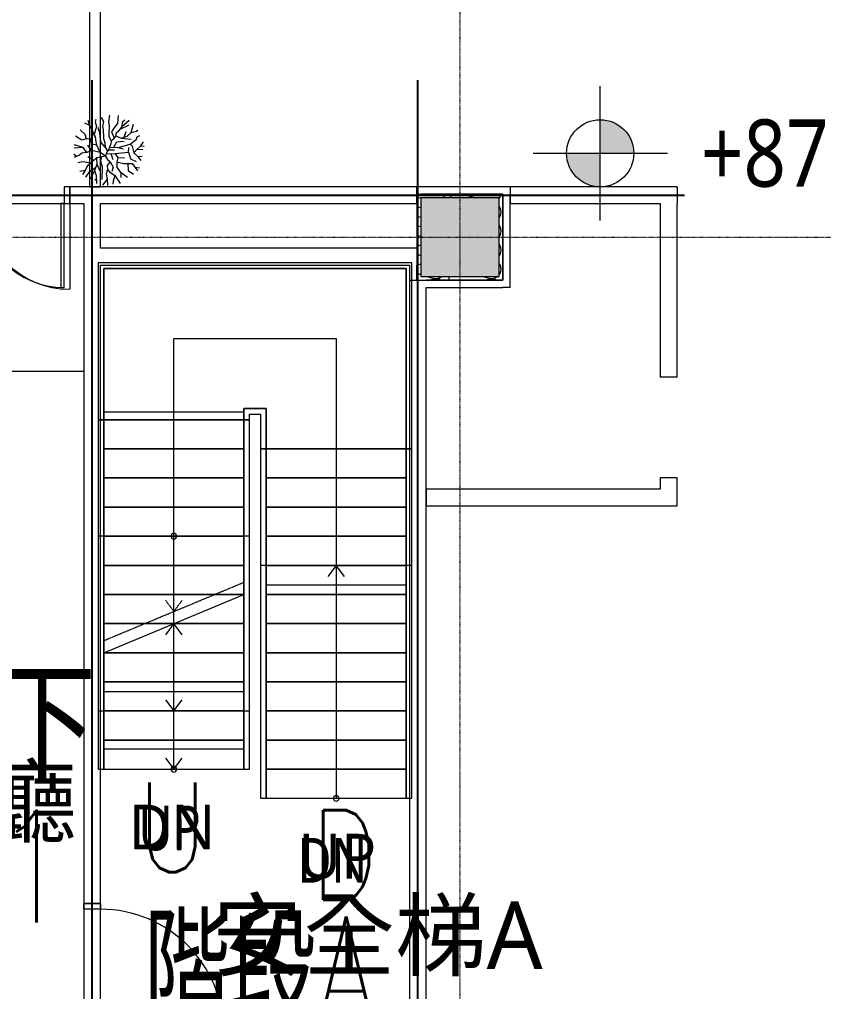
# Model space of a CAD drawing. Extents: x -32000 to 290600, y -29000 to 131250.
# Drawn here: x 248665 to 255849, y 68265 to 76943 of the extents above; entities that cross this region are included whole.
import ezdxf
from ezdxf.enums import TextEntityAlignment as Align

# ---------------------------------------------------------------- set-up
doc = ezdxf.new("R2010")
doc.units = 0
doc.header["$LTSCALE"] = 10
for name, pattern in [('H12PL2$0$JJP_三點線', [0.9, 0.3, -0.15, 0, -0.15, 0, -0.15, 0, -0.15]), ('H12PL2$0$JJP_虛線(退縮線、投影線、地下室範圍、非屬本工程、圖面分區)', [0.45, 0.3, -0.15]), ('H12PL2$0$虛線', [0.846667, 0.423333, -0.423333]), ('XFM7P20ICA$0$CENTERK3', [2.749, 2.5, -0.083, 0.083, -0.083]), ('XFM7P20ICA$0$H12PL2$0$JJP_三點線', [0.9, 0.3, -0.15, 0, -0.15, 0, -0.15, 0, -0.15]), ('XFM7P20ICA$0$H12PL2$0$JJP_虛線(退縮線、投影線、地下室範圍、非屬本工程、圖面分區)', [0.45, 0.3, -0.15])]:
    doc.linetypes.add(name, pattern=pattern)
for name, color, linetype in [('H12PL2$0$A-STRS', 252, 'Continuous'), ('H12PL2$0$A-TEXT', 252, 'Continuous'), ('H12PL2$0$A-WALL-IN', 252, 'Continuous'), ('H12PL2$0$A-ZONE', 252, 'Continuous'), ('H12PL2$0$Door', 252, 'Continuous'), ('H12PL2$0$S-COL', 252, 'Continuous'), ('H12PL2$0$S-GRID', 252, 'Continuous'), ('XFM7P20ICA$0$H12PL2$0$A-LAW-建築面積計算', 252, 'Continuous'), ('XFM7P20ICA$0$H12PL2$0$A-OBJE-2D', 252, 'Continuous'), ('XFM7P20ICA$0$H12PL2$0$A-STRS', 252, 'Continuous'), ('XFM7P20ICA$0$H12PL2$0$A-WALL-IN', 252, 'Continuous'), ('XFM7P20ICA$0$H12PL2$0$Door', 252, 'Continuous'), ('XFM7P20ICA$0$H12PL2$0$Hattch', 252, 'Continuous'), ('XFM7P20ICA$0$H12PL2$0$S-COL', 252, 'Continuous'), ('XFM7P20ICA$0$H12PL2$0$S-GRID', 252, 'Continuous'), ('XFM7P20ICA$0$H12PL2$0$S-SLAB-SHOW', 252, 'Continuous'), ('XFM7P20ICA$0$K-SIN', 252, 'XFM7P20ICA$0$CENTERK3'), ('XFM7P20ICA$0$TEXT2', 252, 'Continuous')]:
    doc.layers.add(name, color=color, linetype=linetype)
doc.styles.add('H12PL2$0$Standard', font='', dxfattribs={"width": 0.8})
doc.styles.add('XFM7P20ICA$0$H12PL2$0$Standard', font='isocp.shx', dxfattribs={"bigfont": 'chineset.shx'})
doc.styles.add('XFM7P20ICA$0$TEXT', font='romans.shx', dxfattribs={"width": 0.85, "bigfont": 'BIGFONT.shx'})
doc.styles.get('H12PL2$0$Standard').set_extended_font_data('Microsoft JhengHei')

# ---------------------------------------------------------------- blocks, each defined once
blk = doc.blocks.new('H12PL2')
at = {"layer": 'H12PL2$0$A-STRS', "linetype": 'H12PL2$0$JJP_虛線(退縮線、投影線、地下室範圍、非屬本工程、圖面分區)', "lineweight": 0}
for p, q in [((252170, 74770), (249370, 74770)), ((249370, 74770), (249370, 73370)), ((252170, 73110), (252170, 74770)), ((249420, 73370), (249420, 74720)), ((249420, 74720), (252120, 74720)), ((252120, 74720), (249420, 74720)), ((249420, 74720), (249420, 73370)), ((252120, 74720), (252120, 73110)), ((252120, 73110), (252120, 74720)), ((250045, 73370), (250045, 74095)), ((250045, 74095), (251495, 74095)), ((251495, 74095), (251495, 73110)), ((250670, 73437.66), (249420, 73437.66)), ((250670, 73437.66), (249420, 73437.66)), ((250870, 73470), (250670, 73470)), ((250670, 73470), (250670, 73370)), ((250670, 73370), (250670, 73470)), ((250670, 73470), (250870, 73470)), ((250720, 73370), (250720, 73420)), ((250720, 73420), (250820, 73420)), ((250820, 73420), (250820, 73110)), ((250870, 73110), (250870, 73470)), ((250870, 73470), (250870, 73110)), ((249420, 73370), (249370, 73370)), ((249370, 73370), (249370, 71377.51)), ((249370, 73370), (249420, 73370)), ((249420, 71398.31), (249420, 73370)), ((249420, 73370), (250670, 73370)), ((249420, 73370), (250670, 73370)), ((249420, 73370), (250670, 73370)), ((250670, 73370), (249420, 73370)), ((249420, 73370), (249420, 73110)), ((249420, 73370), (250670, 73370)), ((250045, 71658.31), (250045, 73370)), ((250720, 73370), (250670, 73370)), ((250670, 73370), (250670, 71918.31)), ((250670, 73370), (250720, 73370)), ((250670, 73110), (250670, 73370)), ((250720, 71939.11), (250720, 73370)), ((249420, 73110), (250670, 73110)), ((250670, 73110), (249420, 73110)), ((249420, 73110), (249420, 72850)), ((249420, 73110), (250670, 73110)), ((250670, 72850), (250670, 73110)), ((250820, 73110), (250870, 73110)), ((250820, 73110), (250820, 69990)), ((250870, 73110), (250820, 73110)), ((250870, 69990), (250870, 73110)), ((252120, 73110), (250870, 73110)), ((252120, 73110), (250870, 73110)), ((252120, 73110), (250870, 73110)), ((250870, 73110), (252120, 73110)), ((252120, 73110), (250870, 73110)), ((250870, 73110), (250870, 72850)), ((252120, 73110), (250870, 73110)), ((251495, 73110), (251495, 70250)), ((252120, 73110), (252170, 73110)), ((252120, 73110), (252120, 69990)), ((252170, 73110), (252120, 73110)), ((252120, 72850), (252120, 73110)), ((252170, 69990), (252170, 73110)), ((249420, 72850), (250670, 72850)), ((250670, 72850), (249420, 72850)), ((249420, 72850), (249420, 72590)), ((249420, 72850), (250670, 72850)), ((250670, 72590), (250670, 72850)), ((252120, 72850), (250870, 72850)), ((250870, 72850), (252120, 72850)), ((252120, 72850), (250870, 72850)), ((250870, 72850), (250870, 72590)), ((252120, 72590), (252120, 72850)), ((249420, 72590), (250670, 72590)), ((250670, 72590), (249420, 72590)), ((249420, 72590), (249420, 72330)), ((249420, 72590), (250670, 72590)), ((250670, 72330), (250670, 72590)), ((252120, 72590), (250870, 72590)), ((250870, 72590), (252120, 72590)), ((252120, 72590), (250870, 72590)), ((250870, 72590), (250870, 72330)), ((252120, 72330), (252120, 72590)), ((249420, 72330), (250670, 72330)), ((250670, 72330), (249420, 72330)), ((249420, 72330), (249420, 72070)), ((249420, 72330), (250670, 72330)), ((250670, 72070), (250670, 72330)), ((252120, 72330), (250870, 72330)), ((250870, 72330), (252120, 72330)), ((252120, 72330), (250870, 72330)), ((250870, 72330), (250870, 72070)), ((252120, 72070), (252120, 72330)), ((249420, 72070), (250670, 72070)), ((250670, 72070), (249420, 72070)), ((249420, 72070), (249420, 71810)), ((249420, 72070), (250670, 72070)), ((250670, 71918.31), (250670, 72070)), ((252120, 72070), (250870, 72070)), ((250870, 72070), (252120, 72070)), ((252120, 72070), (250870, 72070)), ((250870, 72070), (250870, 71810)), ((252120, 71810), (252120, 72070)), ((249420, 71398.31), (250670, 71918.31)), ((250870, 71896.47), (252120, 71896.47)), ((249420, 71810), (250409.64, 71810)), ((250409.64, 71810), (249420, 71810)), ((249420, 71810), (249420, 71550)), ((249420, 71810), (250409.64, 71810)), ((252120, 71810), (250870, 71810)), ((250870, 71810), (252120, 71810)), ((252120, 71810), (250870, 71810)), ((250870, 71810), (250870, 71550)), ((252120, 71550), (252120, 71810)), ((249970, 71758.31), (250045, 71658.31)), ((250045, 71658.31), (250120, 71758.31)), ((249420, 71550), (249784.64, 71550)), ((249784.64, 71550), (249420, 71550)), ((249420, 71550), (249420, 71398.31)), ((249420, 71550), (249784.64, 71550)), ((252120, 71550), (250870, 71550)), ((250870, 71550), (252120, 71550)), ((252120, 71550), (250870, 71550)), ((250870, 71550), (250870, 71290)), ((252120, 71290), (252120, 71550)), ((252120, 71290), (250870, 71290)), ((250870, 71290), (252120, 71290)), ((252120, 71290), (250870, 71290)), ((250870, 71290), (250870, 71030)), ((252120, 71030), (252120, 71290)), ((252120, 71030), (250870, 71030)), ((250870, 71030), (252120, 71030)), ((252120, 71030), (250870, 71030)), ((250870, 71030), (250870, 70770)), ((252120, 70770), (252120, 71030)), ((252120, 70770), (250870, 70770)), ((250870, 70770), (252120, 70770)), ((252120, 70770), (250870, 70770)), ((250870, 70770), (250870, 70510)), ((252120, 70510), (252120, 70770)), ((252120, 70510), (250870, 70510)), ((250870, 70510), (252120, 70510)), ((252120, 70510), (250870, 70510)), ((250870, 70510), (250870, 70250)), ((252120, 70250), (252120, 70510)), ((250670, 70429.09), (249420, 70429.09)), ((250670, 70429.09), (249420, 70429.09)), ((252120, 70250), (250870, 70250)), ((250870, 70250), (252120, 70250)), ((252120, 70250), (250870, 70250)), ((250870, 70250), (250870, 69990)), ((251495, 70250), (251495, 69990)), ((252120, 69990), (252120, 70250)), ((250820, 69990), (250870, 69990)), ((250870, 69990), (252120, 69990)), ((252120, 69990), (252170, 69990))]:
    blk.add_line(p, q, dxfattribs=at)
at = {"layer": 'H12PL2$0$A-STRS', "lineweight": 0}
for p, q in [((252170, 74770), (249370, 74770)), ((249370, 74770), (249370, 73370)), ((252170, 73110), (252170, 74770)), ((249420, 73370), (249420, 74720)), ((249420, 74720), (252120, 74720)), ((252120, 74720), (249420, 74720)), ((249420, 74720), (249420, 73437.66)), ((252120, 74720), (249420, 74720)), ((249420, 74720), (249420, 73370)), ((252120, 74720), (252120, 73110)), ((252120, 73110), (252120, 74720)), ((252120, 73110), (252120, 74720)), ((250045, 73370), (250045, 74095)), ((250045, 74095), (251495, 74095)), ((251495, 74095), (251495, 73110)), ((249420, 73437.66), (249420, 73370)), ((250870, 73470), (250670, 73470)), ((250670, 73470), (250670, 73370)), ((250670, 73437.66), (250670, 73470)), ((250670, 73470), (250870, 73470)), ((250670, 73370), (250670, 73470)), ((250670, 73470), (250870, 73470)), ((250670, 73370), (250670, 73437.66)), ((250720, 73370), (250720, 73420)), ((250720, 73420), (250820, 73420)), ((250820, 73420), (250820, 73110)), ((250870, 73110), (250870, 73470)), ((250870, 73470), (250870, 73110)), ((250870, 73470), (250870, 73110)), ((249420, 73370), (249370, 73370)), ((249370, 73370), (249370, 70250)), ((249370, 73370), (249420, 73370)), ((249420, 70250), (249420, 73370)), ((249420, 73370), (249420, 70250)), ((249420, 73370), (250670, 73370)), ((249420, 73370), (250670, 73370)), ((249420, 73370), (250670, 73370)), ((250670, 73370), (249420, 73370)), ((249420, 73370), (249420, 73110)), ((249420, 73370), (250670, 73370)), ((250045, 70510), (250045, 73370)), ((250720, 73370), (250670, 73370)), ((250670, 73370), (250670, 70250)), ((250670, 73370), (250720, 73370)), ((250670, 70250), (250670, 73370)), ((250670, 73110), (250670, 73370)), ((250720, 70250), (250720, 73370)), ((249420, 73110), (250670, 73110)), ((250670, 73110), (249420, 73110)), ((249420, 73110), (249420, 72850)), ((249420, 73110), (250670, 73110)), ((250670, 72850), (250670, 73110)), ((250820, 73110), (250870, 73110)), ((250820, 73110), (250820, 69990)), ((250870, 73110), (250820, 73110)), ((250870, 69990), (250870, 73110)), ((250870, 73110), (250870, 69990)), ((252120, 73110), (250870, 73110)), ((252120, 73110), (250870, 73110)), ((250870, 73110), (252120, 73110)), ((252120, 73110), (250870, 73110)), ((250870, 73110), (250870, 72850)), ((251495, 73110), (251495, 70250)), ((252120, 73110), (252170, 73110)), ((252120, 73110), (252120, 69990)), ((252170, 73110), (252120, 73110)), ((252120, 69990), (252120, 73110)), ((252120, 72850), (252120, 73110)), ((252170, 69990), (252170, 73110)), ((249420, 72850), (250670, 72850)), ((250670, 72850), (249420, 72850)), ((249420, 72850), (249420, 72590)), ((249420, 72850), (250670, 72850)), ((250670, 72590), (250670, 72850)), ((252120, 72850), (250870, 72850)), ((250870, 72850), (252120, 72850)), ((252120, 72850), (250870, 72850)), ((250870, 72850), (250870, 72590)), ((252120, 72590), (252120, 72850)), ((249420, 72590), (250670, 72590)), ((250670, 72590), (249420, 72590)), ((249420, 72590), (249420, 72330)), ((249420, 72590), (250670, 72590)), ((250670, 72330), (250670, 72590)), ((252120, 72590), (250870, 72590)), ((250870, 72590), (252120, 72590)), ((252120, 72590), (250870, 72590)), ((250870, 72590), (250870, 72330)), ((252120, 72330), (252120, 72590)), ((249420, 72330), (250670, 72330)), ((250670, 72330), (249420, 72330)), ((249420, 72330), (249420, 72070)), ((249420, 72330), (250670, 72330)), ((250670, 72070), (250670, 72330)), ((252120, 72330), (250870, 72330)), ((250870, 72330), (252120, 72330)), ((252120, 72330), (250870, 72330)), ((250870, 72330), (250870, 72070)), ((252120, 72070), (252120, 72330)), ((249420, 72070), (250670, 72070)), ((250670, 72070), (249420, 72070)), ((249420, 72070), (249420, 71810)), ((249420, 72070), (250670, 72070)), ((250670, 71810), (250670, 72070)), ((250820, 72070), (250820, 69990)), ((250870, 72070), (250820, 72070)), ((252120, 72070), (250870, 72070)), ((250870, 72070), (252120, 72070)), ((252120, 72070), (250870, 72070)), ((250870, 72070), (250870, 71810)), ((250870, 69990), (250870, 72070)), ((250870, 72070), (250870, 69990)), ((252120, 72070), (250870, 72070)), ((252120, 72070), (250870, 72070)), ((250870, 72070), (250870, 71810)), ((251495, 72070), (251420, 71970)), ((251495, 72070), (251495, 71810)), ((251570, 71970), (251495, 72070)), ((252120, 71810), (252120, 72070)), ((252120, 72070), (252120, 69990)), ((252170, 72070), (252120, 72070)), ((252120, 69990), (252120, 72070)), ((252120, 71810), (252120, 72070)), ((252170, 69990), (252170, 72070)), ((249420, 71290), (250670, 71810)), ((249420, 71810), (250670, 71810)), ((250670, 71810), (249420, 71810)), ((249420, 71810), (249420, 71550)), ((249420, 71810), (250670, 71810)), ((250670, 71810), (250670, 70250)), ((250670, 70250), (250670, 71810)), ((250670, 71550), (250670, 71810)), ((250670, 71550), (250670, 71810)), ((250720, 70250), (250720, 71830.8)), ((252120, 71810), (250870, 71810)), ((250870, 71810), (252120, 71810)), ((252120, 71810), (250870, 71810)), ((250870, 71810), (250870, 71550)), ((252120, 71810), (250870, 71810)), ((250870, 71810), (252120, 71810)), ((252120, 71810), (250870, 71810)), ((250870, 71810), (250870, 71550)), ((251495, 71810), (251495, 70250)), ((252120, 71550), (252120, 71810)), ((252120, 71550), (252120, 71810)), ((249420, 71550), (250670, 71550)), ((250670, 71550), (249420, 71550)), ((249420, 71550), (249420, 71290)), ((249420, 71550), (250670, 71550)), ((250045, 71550), (249970, 71450)), ((250045, 71550), (250670, 71550)), ((250670, 71550), (250045, 71550)), ((250045, 71550), (250670, 71550)), ((250045, 70510), (250045, 71550)), ((250120, 71450), (250045, 71550)), ((250670, 71290), (250670, 71550)), ((250670, 71290), (250670, 71550)), ((252120, 71550), (250870, 71550)), ((250870, 71550), (252120, 71550)), ((252120, 71550), (250870, 71550)), ((250870, 71550), (250870, 71290)), ((252120, 71550), (250870, 71550)), ((250870, 71550), (252120, 71550)), ((252120, 71550), (250870, 71550)), ((250870, 71550), (250870, 71290)), ((252120, 71290), (252120, 71550)), ((252120, 71290), (252120, 71550)), ((249370, 71269.2), (249370, 70250)), ((249420, 70250), (249420, 71290)), ((249420, 71290), (249420, 70250)), ((249420, 71290), (250670, 71290)), ((250670, 71290), (249420, 71290)), ((249420, 71290), (249420, 71030)), ((249420, 71290), (250670, 71290)), ((249420, 71290), (250670, 71290)), ((250670, 71290), (249420, 71290)), ((249420, 71290), (249420, 71030)), ((249420, 71290), (250670, 71290)), ((250670, 71030), (250670, 71290)), ((250670, 71030), (250670, 71290)), ((252120, 71290), (250870, 71290)), ((250870, 71290), (252120, 71290)), ((252120, 71290), (250870, 71290)), ((250870, 71290), (250870, 71030)), ((252120, 71290), (250870, 71290)), ((250870, 71290), (252120, 71290)), ((252120, 71290), (250870, 71290)), ((250870, 71290), (250870, 71030)), ((252120, 71030), (252120, 71290)), ((252120, 71030), (252120, 71290)), ((249420, 71030), (250670, 71030)), ((250670, 71030), (249420, 71030)), ((249420, 71030), (249420, 70770)), ((249420, 71030), (250670, 71030)), ((249420, 71030), (250670, 71030)), ((250670, 71030), (249420, 71030)), ((249420, 71030), (249420, 70770)), ((249420, 71030), (250670, 71030)), ((250670, 70770), (250670, 71030)), ((250670, 70770), (250670, 71030)), ((252120, 71030), (250870, 71030)), ((250870, 71030), (252120, 71030)), ((252120, 71030), (250870, 71030)), ((250870, 71030), (250870, 70770)), ((252120, 71030), (250870, 71030)), ((250870, 71030), (252120, 71030)), ((252120, 71030), (250870, 71030)), ((250870, 71030), (250870, 70770)), ((252120, 70770), (252120, 71030)), ((252120, 70770), (252120, 71030)), ((249420, 70770), (250670, 70770)), ((250670, 70770), (249420, 70770)), ((249420, 70770), (249420, 70510)), ((249420, 70770), (250670, 70770)), ((249420, 70770), (250670, 70770)), ((250670, 70770), (249420, 70770)), ((249420, 70770), (249420, 70510)), ((249420, 70770), (250670, 70770)), ((250670, 70510), (250670, 70770)), ((250670, 70510), (250670, 70770)), ((252120, 70770), (250870, 70770)), ((250870, 70770), (252120, 70770)), ((252120, 70770), (250870, 70770)), ((250870, 70770), (250870, 70510)), ((252120, 70770), (250870, 70770)), ((250870, 70770), (252120, 70770)), ((252120, 70770), (250870, 70770)), ((250870, 70770), (250870, 70510)), ((252120, 70510), (252120, 70770)), ((252120, 70510), (252120, 70770)), ((249420, 70510), (250670, 70510)), ((250670, 70510), (249420, 70510)), ((249420, 70510), (249420, 70250)), ((249420, 70510), (250670, 70510)), ((249420, 70510), (250670, 70510)), ((250670, 70510), (249420, 70510)), ((249420, 70510), (249420, 70250)), ((249420, 70510), (250670, 70510)), ((250045, 70250), (250045, 70510)), ((250045, 70250), (250045, 70510)), ((250670, 70250), (250670, 70510)), ((250670, 70250), (250670, 70510)), ((252120, 70510), (250870, 70510)), ((250870, 70510), (252120, 70510)), ((252120, 70510), (250870, 70510)), ((250870, 70510), (250870, 70250)), ((252120, 70510), (250870, 70510)), ((250870, 70510), (252120, 70510)), ((252120, 70510), (250870, 70510)), ((250870, 70510), (250870, 70250)), ((252120, 70250), (252120, 70510)), ((252120, 70250), (252120, 70510)), ((249970, 70350), (250045, 70250)), ((250045, 70250), (250120, 70350)), ((249370, 70250), (249420, 70250)), ((249370, 70250), (249420, 70250)), ((249420, 70250), (250670, 70250)), ((249420, 70250), (250670, 70250)), ((249420, 70250), (250670, 70250)), ((249420, 70250), (250670, 70250)), ((250670, 70250), (250720, 70250)), ((250670, 70250), (250720, 70250)), ((252120, 70250), (250870, 70250)), ((250870, 70250), (252120, 70250)), ((252120, 70250), (250870, 70250)), ((250870, 70250), (250870, 69990)), ((252120, 70250), (250870, 70250)), ((250870, 70250), (252120, 70250)), ((252120, 70250), (250870, 70250)), ((250870, 70250), (250870, 69990)), ((251495, 70250), (251495, 69990)), ((251495, 70250), (251495, 69990)), ((252120, 69990), (252120, 70250)), ((252120, 69990), (252120, 70250)), ((250820, 69990), (250870, 69990)), ((250820, 69990), (250870, 69990)), ((250870, 69990), (252120, 69990)), ((250870, 69990), (252120, 69990)), ((250870, 69990), (252120, 69990)), ((250870, 69990), (252120, 69990)), ((252120, 69990), (252170, 69990)), ((252120, 69990), (252170, 69990))]:
    blk.add_line(p, q, dxfattribs=at)
at = {"layer": 'H12PL2$0$A-STRS', "linetype": 'H12PL2$0$虛線', "lineweight": 0}
for p, q in [((252120, 74720), (249420, 74720)), ((249420, 74720), (249420, 73437.66)), ((252120, 73110), (252120, 74720)), ((249420, 73437.66), (249420, 73370)), ((250670, 73437.66), (250670, 73470)), ((250670, 73470), (250870, 73470)), ((250670, 73370), (250670, 73437.66)), ((250870, 73470), (250870, 73110)), ((249420, 73370), (249420, 71398.31)), ((250670, 71918.31), (250670, 73370)), ((250870, 73110), (250870, 69990)), ((252120, 69990), (252120, 73110)), ((250870, 69990), (252120, 69990))]:
    blk.add_line(p, q, dxfattribs=at)
at = {"layer": 'H12PL2$0$A-STRS', "lineweight": 0, "flags": 128}
for points in [[(250070, 70250, 1), (250020, 70250, 1)], [(251520, 69990, 1), (251470, 69990, 1)], [(251520, 69990, 1), (251470, 69990, 1)]]:
    blk.add_lwpolyline(points, format="xyb", close=True, dxfattribs=at)
at = {"layer": 'H12PL2$0$A-WALL-IN', "lineweight": 0}
for p, q in [((249115, 75300), (249115, 75450)), ((254540, 73750), (254390, 73750)), ((254540, 72850), (254390, 72850)), ((249390, 69050), (249240, 69050))]:
    blk.add_line(p, q, dxfattribs=at)
at = {"layer": 'H12PL2$0$A-WALL-IN', "lineweight": 0, "flags": 128}
for points in [[(249290, 89550), (249290, 75450)], [(249390, 75450), (249390, 89550)], [(252215, 75450), (249115, 75450)], [(249290, 75450), (249390, 75450)], [(253050, 75450), (252215, 75450)], [(252215, 75450), (252215, 75385)], [(252215, 75300), (252215, 75450)], [(254540, 75450), (253050, 75450)], [(253050, 75450), (253050, 75300)], [(253050, 75450), (253050, 75385)], [(254540, 75450), (254540, 75300)], [(252215, 75385), (252985, 75385)], [(252215, 75385), (252250, 75385)], [(252215, 75385), (252215, 74615)], [(252950, 75385), (252250, 75385)], [(252985, 75385), (252950, 75385)], [(252985, 75385), (252985, 74615)], [(252985, 74650), (252985, 75385)], [(253050, 74550), (253050, 75385)], [(249115, 75300), (249240, 75300)], [(249240, 75300), (249240, 69050)], [(249390, 74900), (249390, 75300)], [(249390, 75300), (252215, 75300)], [(253050, 75300), (254390, 75300)], [(254390, 75300), (254390, 73750)], [(254540, 73750), (254540, 75300)], [(252215, 74900), (249390, 74900)], [(252215, 74900), (252215, 74750)], [(249390, 74750), (252150, 74750)], [(249390, 69050), (249390, 74750)], [(252150, 74750), (252150, 74615)], [(252215, 74615), (252215, 74750)], [(252985, 74615), (252985, 74650)], [(252150, 74615), (252215, 74615)], [(252150, 74615), (252300, 74615)], [(252150, 74615), (252150, 67725)], [(252215, 74615), (252250, 74615)], [(252250, 74615), (252985, 74615)], [(252985, 74615), (252300, 74615)], [(252300, 74550), (252985, 74550)], [(252300, 66375), (252300, 74550)], [(253050, 74550), (252985, 74550)], [(254390, 72850), (254390, 72750)], [(254540, 72750), (254540, 72850)], [(254390, 72750), (252300, 72750)], [(252300, 72750), (252300, 72600)], [(254540, 72600), (254540, 72750)], [(252300, 72600), (254540, 72600)]]:
    blk.add_lwpolyline(points, dxfattribs=at)
at = {"layer": 'H12PL2$0$Door', "lineweight": 0}
for p, q in [((249115, 75450), (249065, 75450)), ((249065, 75450), (249065, 75300)), ((249115, 75300), (249115, 75450)), ((249035, 75300), (249035, 74550)), ((249065, 75300), (249035, 75300)), ((249065, 74550), (249065, 75300)), ((249065, 75300), (249115, 75300)), ((249035, 74550), (249065, 74550)), ((254540, 73750), (254390, 73750)), ((254540, 72850), (254390, 72850)), ((249240, 69000), (249240, 69050)), ((249240, 69050), (249390, 69050)), ((249390, 69000), (249240, 69000)), ((249390, 69050), (249390, 69000))]:
    blk.add_line(p, q, dxfattribs=at)
for centre, radius, start, end in [((249065, 75300), 750, 180, 270), ((249390, 67900), 1100, 0, 90)]:
    blk.add_arc(centre, radius, start, end, dxfattribs=at)
at = {"layer": 'H12PL2$0$S-COL', "lineweight": 0, "flags": 128}
blk.add_lwpolyline([(252250, 74650), (252950, 74650), (252950, 75350), (252250, 75350)], close=True, dxfattribs=at)
at = {"layer": 'H12PL2$0$S-GRID', "linetype": 'H12PL2$0$JJP_三點線', "lineweight": 0}
for p, q in [((252600, 128250), (252600, -28000)), ((-29000, 75000), (289600, 75000))]:
    blk.add_line(p, q, dxfattribs=at)
at = {"layer": 'H12PL2$0$A-TEXT', "linetype": 'Continuous', "lineweight": 0, "char_height": 400, "attachment_point": 4, "style": 'H12PL2$0$Standard'}
for s, insert in [('\\A1;UP', (249729.07, 69722.59)), ('\\A1;DN', (251149.68, 69436.95))]:
    blk.add_mtext(s, dxfattribs=dict(at, insert=insert))
at = {"layer": 'H12PL2$0$A-ZONE', "style": 'H12PL2$0$Standard'}
for s, p in [('梯廳', (248361.77, 70262.39)), ('安全梯A', (251861.84, 69067.78))]:
    blk.add_text(s, height=600, dxfattribs=at).set_placement(p, align=Align.TOP_CENTER)
blk = doc.blocks.new('XFM7P20ICA$0$H12PL2')
at = {"layer": 'XFM7P20ICA$0$H12PL2$0$Hattch', "linetype": 'Continuous', "lineweight": 0}
for points in [[(253853.51, 75748.53), (254153.51, 75748.53), (254130.68, 75863.33), (254065.64, 75960.66), (253968.32, 76025.69), (253853.51, 76048.53)], [(253853.51, 75748.53), (253553.51, 75748.53), (253576.35, 75633.72), (253641.38, 75536.4), (253738.71, 75471.36), (253853.51, 75448.53)], [(252250, 74650), (252950, 74650), (252950, 75350), (252250, 75350)]]:
    blk.add_hatch(color=256, dxfattribs=at).paths.add_polyline_path(points)
at = {"layer": 'XFM7P20ICA$0$H12PL2$0$A-LAW-建築面積計算', "lineweight": 0}
for p, q in [((249295.14, 75996.64), (249277.96, 76040.8)), ((249347.28, 76051.54), (249342.84, 76027.9)), ((249342.84, 76027.9), (249354.35, 75986.77)), ((249395.93, 76068.99), (249415.21, 76032.83)), ((249415.21, 76032.83), (249406.99, 75986.77)), ((249470.7, 76089.3), (249461.27, 76029.54)), ((249461.27, 76029.54), (249466.2, 75990.06)), ((249546.43, 76087.1), (249541.86, 76014.74)), ((249581.34, 75986.77), (249644.42, 76043.07)), ((249582.98, 76024.61), (249581.34, 75986.77)), ((249605.72, 76045.44), (249582.98, 76024.61)), ((249253.69, 75916.05), (249206.99, 75957.68)), ((249295.14, 75996.64), (249248.49, 76016.44)), ((249316.52, 75960.46), (249295.14, 75996.64)), ((249326.39, 75925.92), (249316.52, 75960.46)), ((249344.48, 75957.17), (249332.73, 75915.54)), ((249354.35, 75986.77), (249344.48, 75957.17)), ((249370.8, 75963.75), (249370.8, 75978.55)), ((249383.96, 75930.85), (249370.8, 75963.75)), ((249406.99, 75986.77), (249411.92, 75960.46)), ((249411.92, 75960.46), (249413.57, 75937.43)), ((249413.57, 75937.43), (249415.21, 75909.47)), ((249467.85, 75970.33), (249462.91, 75947.3)), ((249462.91, 75947.3), (249464.56, 75919.34)), ((249466.2, 75990.06), (249467.85, 75970.33)), ((249507.32, 75971.97), (249487.58, 75940.72)), ((249487.58, 75940.72), (249499.1, 75914.4)), ((249541.86, 76014.74), (249507.32, 75971.97)), ((249546.8, 75942.36), (249527.06, 75925.92)), ((249581.34, 75986.77), (249546.8, 75942.36)), ((249564.07, 75964.57), (249646.8, 76001.58)), ((249599.93, 75893.02), (249618.84, 75942.36)), ((249663.25, 75934.14), (249671.48, 75967.04)), ((249663.25, 75934.14), (249712.6, 75947.3)), ((249671.48, 75967.04), (249685.52, 76009.1)), ((249712.6, 75947.3), (249723.11, 75954.3)), ((249224.08, 75866.7), (249165.18, 75901.49)), ((249265.2, 75878.22), (249224.08, 75866.7)), ((249265.2, 75878.22), (249253.69, 75916.05)), ((249303.03, 75874.93), (249265.2, 75878.22)), ((249312.9, 75830.52), (249303.03, 75874.93)), ((249344.48, 75896.31), (249326.39, 75925.92)), ((249351.06, 75851.9), (249344.48, 75896.31)), ((249356, 75822.29), (249351.06, 75851.9)), ((249385.6, 75893.02), (249383.96, 75930.85)), ((249395.47, 75845.32), (249385.6, 75893.02)), ((249415.21, 75909.47), (249416.86, 75881.51)), ((249416.86, 75881.51), (249428.37, 75842.03)), ((249464.56, 75919.34), (249462.91, 75901.24)), ((249462.91, 75901.24), (249484.29, 75856.83)), ((249484.29, 75856.83), (249482.65, 75832.16)), ((249500.74, 75871.64), (249484.29, 75856.83)), ((249499.1, 75914.4), (249511.32, 75884.2)), ((249527.06, 75902.89), (249500.74, 75871.64)), ((249508.8, 75802.55), (249534.95, 75850.25)), ((249527.06, 75925.92), (249527.06, 75902.89)), ((249527.06, 75902.89), (249572.79, 75884.79)), ((249534.95, 75850.25), (249600.75, 75856.83)), ((249572.79, 75884.79), (249627.07, 75901.24)), ((249572.79, 75884.79), (249664.9, 75873.28)), ((249627.07, 75901.24), (249663.25, 75934.14)), ((249655.85, 75830.52), (249712.6, 75873.28)), ((249712.6, 75873.28), (249715.89, 75896.31)), ((249715.89, 75896.31), (249740.6, 75907.61)), ((249748.78, 75815.71), (249773.77, 75851.97)), ((249233.95, 75799.26), (249152.94, 75793.57)), ((249233.95, 75799.26), (249153, 75825.15)), ((249266.85, 75756.5), (249233.95, 75799.26)), ((249309.61, 75774.59), (249266.85, 75756.5)), ((249309.61, 75774.59), (249276.72, 75822.29)), ((249387.25, 75756.5), (249309.61, 75774.59)), ((249356, 75822.29), (249312.9, 75830.52)), ((249370.8, 75789.39), (249356, 75822.29)), ((249387.25, 75756.5), (249370.8, 75789.39)), ((249431.66, 75804.2), (249395.47, 75845.32)), ((249428.37, 75842.03), (249431.66, 75804.2)), ((249431.66, 75804.2), (249451.4, 75766.37)), ((249434.95, 75723.6), (249451.4, 75766.37)), ((249461.6, 75780.01), (249451.4, 75766.37)), ((249469.49, 75804.2), (249461.6, 75780.01)), ((249461.6, 75780.01), (249513.57, 75777.88)), ((249482.65, 75832.16), (249469.49, 75804.2)), ((249469.49, 75804.2), (249548.11, 75800.91)), ((249548.11, 75800.91), (249655.85, 75830.52)), ((249548.11, 75800.91), (249595.81, 75787.75)), ((249638.58, 75759.79), (249643.51, 75799.26)), ((249673.12, 75812.42), (249655.85, 75830.52)), ((249673.12, 75812.42), (249687.92, 75753.21)), ((249687.92, 75753.21), (249715.89, 75784.46)), ((249715.89, 75784.46), (249748.78, 75815.71)), ((249715.89, 75784.46), (249767.14, 75781)), ((249748.78, 75815.71), (249780.27, 75812.78)), ((249175.08, 75720.65), (249152.72, 75741.28)), ((249201.05, 75731.83), (249153, 75711.16)), ((249222.44, 75748.27), (249201.05, 75731.83)), ((249266.85, 75756.5), (249222.44, 75748.27)), ((249328.53, 75684.12), (249276.72, 75715.38)), ((249352.38, 75707.15), (249304.68, 75661.1)), ((249434.95, 75723.6), (249352.38, 75707.15)), ((249352.38, 75707.15), (249355.67, 75651.23)), ((249434.95, 75723.6), (249387.25, 75756.5)), ((249399.52, 75716.54), (249388.56, 75680.84)), ((249388.56, 75680.84), (249405.01, 75628.2)), ((249434.95, 75723.6), (249452.71, 75693.99)), ((249443.17, 75744.98), (249520.15, 75746.63)), ((249452.71, 75693.99), (249477.39, 75670.97)), ((249481.66, 75745.81), (249498.77, 75692.35)), ((249520.15, 75746.63), (249638.58, 75759.79)), ((249520.15, 75746.63), (249544.82, 75707.15)), ((249544.82, 75707.15), (249536.6, 75670.97)), ((249544.82, 75707.15), (249604.04, 75710.44)), ((249638.58, 75759.79), (249656.67, 75698.93)), ((249656.67, 75698.93), (249707.66, 75675.9)), ((249687.92, 75753.21), (249724.11, 75718.67)), ((249724.11, 75718.67), (249761.69, 75721.75)), ((249724.11, 75718.67), (249748.84, 75684.06)), ((249232.3, 75670.97), (249187.43, 75663.3)), ((249253.69, 75593.66), (249206.09, 75586.76)), ((249253.69, 75593.66), (249230.06, 75558.61)), ((249304.68, 75661.1), (249232.3, 75670.97)), ((249270.14, 75634.78), (249253.69, 75593.66)), ((249304.68, 75661.1), (249270.14, 75634.78)), ((249289.87, 75583.79), (249345.8, 75620.8)), ((249335.93, 75590.37), (249296.58, 75518.41)), ((249355.67, 75651.23), (249335.93, 75590.37)), ((249335.93, 75590.37), (249350.73, 75552.54)), ((249355.67, 75651.23), (249385.27, 75587.08)), ((249405.01, 75628.2), (249400.08, 75514.71)), ((249451.07, 75605.17), (249439.55, 75565.7)), ((249477.39, 75670.97), (249449.42, 75638.07)), ((249449.42, 75638.07), (249451.07, 75605.17)), ((249451.07, 75605.17), (249470.81, 75582.15)), ((249477.39, 75670.97), (249502.06, 75623.27)), ((249502.06, 75623.27), (249490.54, 75585.43)), ((249536.6, 75670.97), (249534.95, 75621.62)), ((249534.95, 75621.62), (249566.21, 75583.79)), ((249536.6, 75670.97), (249595.81, 75657.81)), ((249595.81, 75657.81), (249671.48, 75656.16)), ((249633.64, 75656.99), (249635.29, 75593.66)), ((249635.29, 75593.66), (249684.33, 75560.65)), ((249671.48, 75656.16), (249719.1, 75592.83)), ((249695.92, 75623.65), (249738.96, 75619.69)), ((249259.36, 75534.12), (249289.87, 75583.79)), ((249351.54, 75515.7), (249339.56, 75504.89)), ((249350.73, 75552.54), (249353.64, 75478.39)), ((249447.78, 75518), (249407.82, 75464.2)), ((249439.55, 75565.7), (249447.78, 75518)), ((249447.78, 75518), (249450.93, 75461.97)), ((249470.81, 75582.15), (249516.86, 75549.25)), ((249516.86, 75549.25), (249502.06, 75499.9)), ((249516.86, 75549.25), (249565.81, 75479.41)), ((249566.21, 75583.79), (249630.36, 75535.92)), ((249572.53, 75579.07), (249571.14, 75532.8)), ((249502.06, 75499.9), (249499.62, 75471.39))]:
    blk.add_line(p, q, dxfattribs=at)
at = {"layer": 'XFM7P20ICA$0$H12PL2$0$A-OBJE-2D', "lineweight": 0}
blk.add_lwpolyline([(247390, 75300), (249240, 75300), (249240, 73800), (247390, 73800)], close=True, dxfattribs=at)
at = {"layer": 'XFM7P20ICA$0$H12PL2$0$A-STRS', "lineweight": 0}
for p, q in [((252170, 74770), (249370, 74770)), ((249370, 74770), (249370, 73370)), ((252170, 73110), (252170, 74770)), ((249420, 73370), (249420, 74720)), ((249420, 74720), (252120, 74720)), ((252120, 74720), (249420, 74720)), ((249420, 74720), (249420, 73437.66)), ((252120, 74720), (249420, 74720)), ((249420, 74720), (249420, 73370)), ((252120, 74720), (252120, 73110)), ((252120, 73110), (252120, 74720)), ((252120, 73110), (252120, 74720)), ((250045, 73370), (250045, 74095)), ((250045, 74095), (251495, 74095)), ((251495, 74095), (251495, 73110)), ((249420, 73437.66), (249420, 73370)), ((250870, 73470), (250670, 73470)), ((250670, 73470), (250670, 73370)), ((250670, 73437.66), (250670, 73470)), ((250670, 73470), (250870, 73470)), ((250670, 73370), (250670, 73470)), ((250670, 73470), (250870, 73470)), ((250670, 73370), (250670, 73437.66)), ((250720, 73370), (250720, 73420)), ((250720, 73420), (250820, 73420)), ((250820, 73420), (250820, 73110)), ((250870, 73110), (250870, 73470)), ((250870, 73470), (250870, 73110)), ((250870, 73470), (250870, 73110)), ((249420, 73370), (249370, 73370)), ((249370, 73370), (249370, 70250)), ((249370, 73370), (249420, 73370)), ((249420, 70250), (249420, 73370)), ((249420, 73370), (249420, 70250)), ((249420, 73370), (250670, 73370)), ((249420, 73370), (250670, 73370)), ((249420, 73370), (250670, 73370)), ((250670, 73370), (249420, 73370)), ((249420, 73370), (249420, 73110)), ((249420, 73370), (250670, 73370)), ((250045, 70510), (250045, 73370)), ((250720, 73370), (250670, 73370)), ((250670, 73370), (250670, 70250)), ((250670, 73370), (250720, 73370)), ((250670, 70250), (250670, 73370)), ((250670, 73110), (250670, 73370)), ((250720, 70250), (250720, 73370)), ((249420, 73110), (250670, 73110)), ((250670, 73110), (249420, 73110)), ((249420, 73110), (249420, 72850)), ((249420, 73110), (250670, 73110)), ((250670, 72850), (250670, 73110)), ((250820, 73110), (250870, 73110)), ((250820, 73110), (250820, 69990)), ((250870, 73110), (250820, 73110)), ((250870, 69990), (250870, 73110)), ((250870, 73110), (250870, 69990)), ((252120, 73110), (250870, 73110)), ((252120, 73110), (250870, 73110)), ((250870, 73110), (252120, 73110)), ((252120, 73110), (250870, 73110)), ((250870, 73110), (250870, 72850)), ((251495, 73110), (251495, 70250)), ((252120, 73110), (252170, 73110)), ((252120, 73110), (252120, 69990)), ((252170, 73110), (252120, 73110)), ((252120, 69990), (252120, 73110)), ((252120, 72850), (252120, 73110)), ((252170, 69990), (252170, 73110)), ((249420, 72850), (250670, 72850)), ((250670, 72850), (249420, 72850)), ((249420, 72850), (249420, 72590)), ((249420, 72850), (250670, 72850)), ((250670, 72590), (250670, 72850)), ((252120, 72850), (250870, 72850)), ((250870, 72850), (252120, 72850)), ((252120, 72850), (250870, 72850)), ((250870, 72850), (250870, 72590)), ((252120, 72590), (252120, 72850)), ((249420, 72590), (250670, 72590)), ((250670, 72590), (249420, 72590)), ((249420, 72590), (249420, 72330)), ((249420, 72590), (250670, 72590)), ((250670, 72330), (250670, 72590)), ((252120, 72590), (250870, 72590)), ((250870, 72590), (252120, 72590)), ((252120, 72590), (250870, 72590)), ((250870, 72590), (250870, 72330)), ((252120, 72330), (252120, 72590)), ((249420, 72330), (249370, 72330)), ((249370, 72330), (249370, 70770)), ((249420, 72330), (250670, 72330)), ((250670, 72330), (249420, 72330)), ((249420, 72330), (249420, 72070)), ((249420, 72330), (250670, 72330)), ((249420, 70770), (249420, 72330)), ((250670, 72330), (249420, 72330)), ((249420, 72330), (249420, 70770)), ((250670, 72330), (249420, 72330)), ((249420, 72330), (249420, 72070)), ((250045, 72070), (250045, 72330)), ((250670, 72070), (250670, 72330)), ((250720, 72330), (250670, 72330)), ((250670, 72330), (250670, 70770)), ((250670, 70770), (250670, 72330)), ((250670, 72070), (250670, 72330)), ((250720, 70770), (250720, 72330)), ((252120, 72330), (250870, 72330)), ((250870, 72330), (252120, 72330)), ((252120, 72330), (250870, 72330)), ((250870, 72330), (250870, 72070)), ((252120, 72070), (252120, 72330)), ((249420, 72070), (250670, 72070)), ((250670, 72070), (249420, 72070)), ((249420, 72070), (249420, 71810)), ((249420, 72070), (250670, 72070)), ((249420, 72070), (250670, 72070)), ((250670, 72070), (249420, 72070)), ((249420, 72070), (249420, 71810)), ((249420, 72070), (250670, 72070)), ((250045, 71030), (250045, 72070)), ((250670, 71810), (250670, 72070)), ((250670, 71810), (250670, 72070)), ((250820, 72070), (250820, 69990)), ((250870, 72070), (250820, 72070)), ((252120, 72070), (250870, 72070)), ((250870, 72070), (252120, 72070)), ((252120, 72070), (250870, 72070)), ((250870, 72070), (250870, 71810)), ((250870, 69990), (250870, 72070)), ((250870, 72070), (250870, 69990)), ((252120, 72070), (250870, 72070)), ((252120, 72070), (250870, 72070)), ((250870, 72070), (250870, 71810)), ((251495, 72070), (251420, 71970)), ((251495, 72070), (251495, 71810)), ((251570, 71970), (251495, 72070)), ((252120, 71810), (252120, 72070)), ((252120, 72070), (252120, 69990)), ((252170, 72070), (252120, 72070)), ((252120, 69990), (252120, 72070)), ((252120, 71810), (252120, 72070)), ((252170, 69990), (252170, 72070)), ((249420, 71290), (250670, 71810)), ((249420, 71810), (250670, 71810)), ((250670, 71810), (249420, 71810)), ((249420, 71810), (249420, 71550)), ((249420, 71810), (250670, 71810)), ((249420, 71810), (250670, 71810)), ((250670, 71810), (249420, 71810)), ((249420, 71810), (249420, 71550)), ((249420, 71810), (250670, 71810)), ((250670, 71810), (250670, 70250)), ((250670, 70250), (250670, 71810)), ((250670, 71550), (250670, 71810)), ((250670, 71550), (250670, 71810)), ((250670, 71550), (250670, 71810)), ((250720, 70250), (250720, 71830.8)), ((252120, 71810), (250870, 71810)), ((250870, 71810), (252120, 71810)), ((252120, 71810), (250870, 71810)), ((250870, 71810), (250870, 71550)), ((252120, 71810), (250870, 71810)), ((250870, 71810), (252120, 71810)), ((252120, 71810), (250870, 71810)), ((250870, 71810), (250870, 71550)), ((251495, 71810), (251495, 70250)), ((252120, 71550), (252120, 71810)), ((252120, 71550), (252120, 71810)), ((249420, 71550), (250670, 71550)), ((250670, 71550), (249420, 71550)), ((249420, 71550), (249420, 71290)), ((249420, 71550), (250670, 71550)), ((249420, 71550), (250670, 71550)), ((250670, 71550), (249420, 71550)), ((249420, 71550), (249420, 71290)), ((249420, 71550), (250670, 71550)), ((250045, 71550), (249970, 71450)), ((250045, 71550), (250670, 71550)), ((250670, 71550), (250045, 71550)), ((250045, 71550), (250670, 71550)), ((250045, 70510), (250045, 71550)), ((250120, 71450), (250045, 71550)), ((250670, 71290), (250670, 71550)), ((250670, 71290), (250670, 71550)), ((250670, 71290), (250670, 71550)), ((252120, 71550), (250870, 71550)), ((250870, 71550), (252120, 71550)), ((252120, 71550), (250870, 71550)), ((250870, 71550), (250870, 71290)), ((252120, 71550), (250870, 71550)), ((250870, 71550), (252120, 71550)), ((252120, 71550), (250870, 71550)), ((250870, 71550), (250870, 71290)), ((252120, 71290), (252120, 71550)), ((252120, 71290), (252120, 71550)), ((249370, 71269.2), (249370, 70250)), ((249420, 70250), (249420, 71290)), ((249420, 71290), (249420, 70250)), ((249420, 71290), (250670, 71290)), ((250670, 71290), (249420, 71290)), ((249420, 71290), (249420, 71030)), ((249420, 71290), (250670, 71290)), ((249420, 71290), (250670, 71290)), ((250670, 71290), (249420, 71290)), ((249420, 71290), (249420, 71030)), ((249420, 71290), (250670, 71290)), ((249420, 71290), (250670, 71290)), ((250670, 71290), (249420, 71290)), ((249420, 71290), (249420, 71030)), ((249420, 71290), (250670, 71290)), ((250670, 71030), (250670, 71290)), ((250670, 71030), (250670, 71290)), ((250670, 71030), (250670, 71290)), ((252120, 71290), (250870, 71290)), ((250870, 71290), (252120, 71290)), ((252120, 71290), (250870, 71290)), ((250870, 71290), (250870, 71030)), ((252120, 71290), (250870, 71290)), ((250870, 71290), (252120, 71290)), ((252120, 71290), (250870, 71290)), ((250870, 71290), (250870, 71030)), ((252120, 71030), (252120, 71290)), ((252120, 71030), (252120, 71290)), ((249420, 71030), (250670, 71030)), ((250670, 71030), (249420, 71030)), ((249420, 71030), (249420, 70770)), ((249420, 71030), (250670, 71030)), ((249420, 71030), (250670, 71030)), ((250670, 71030), (249420, 71030)), ((249420, 71030), (249420, 70770)), ((249420, 71030), (250670, 71030)), ((249420, 71030), (250670, 71030)), ((250670, 71030), (249420, 71030)), ((249420, 71030), (249420, 70770)), ((249420, 71030), (250670, 71030)), ((250045, 70770), (250045, 71030)), ((250670, 70770), (250670, 71030)), ((250670, 70770), (250670, 71030)), ((250670, 70770), (250670, 71030)), ((252120, 71030), (250870, 71030)), ((250870, 71030), (252120, 71030)), ((252120, 71030), (250870, 71030)), ((250870, 71030), (250870, 70770)), ((252120, 71030), (250870, 71030)), ((250870, 71030), (252120, 71030)), ((252120, 71030), (250870, 71030)), ((250870, 71030), (250870, 70770)), ((252120, 70770), (252120, 71030)), ((252120, 70770), (252120, 71030)), ((249970, 70870), (250045, 70770)), ((250045, 70770), (250120, 70870)), ((249370, 70770), (249420, 70770)), ((249420, 70770), (250670, 70770)), ((250670, 70770), (249420, 70770)), ((249420, 70770), (249420, 70510)), ((249420, 70770), (250670, 70770)), ((249420, 70770), (250670, 70770)), ((250670, 70770), (249420, 70770)), ((249420, 70770), (249420, 70510)), ((249420, 70770), (250670, 70770)), ((249420, 70770), (250670, 70770)), ((249420, 70770), (250670, 70770)), ((250670, 70510), (250670, 70770)), ((250670, 70510), (250670, 70770)), ((250670, 70770), (250720, 70770)), ((252120, 70770), (250870, 70770)), ((250870, 70770), (252120, 70770)), ((252120, 70770), (250870, 70770)), ((250870, 70770), (250870, 70510)), ((252120, 70770), (250870, 70770)), ((250870, 70770), (252120, 70770)), ((252120, 70770), (250870, 70770)), ((250870, 70770), (250870, 70510)), ((252120, 70510), (252120, 70770)), ((252120, 70510), (252120, 70770)), ((249420, 70510), (250670, 70510)), ((250670, 70510), (249420, 70510)), ((249420, 70510), (249420, 70250)), ((249420, 70510), (250670, 70510)), ((249420, 70510), (250670, 70510)), ((250670, 70510), (249420, 70510)), ((249420, 70510), (249420, 70250)), ((249420, 70510), (250670, 70510)), ((250045, 70250), (250045, 70510)), ((250045, 70250), (250045, 70510)), ((250670, 70250), (250670, 70510)), ((250670, 70250), (250670, 70510)), ((252120, 70510), (250870, 70510)), ((250870, 70510), (252120, 70510)), ((252120, 70510), (250870, 70510)), ((250870, 70510), (250870, 70250)), ((252120, 70510), (250870, 70510)), ((250870, 70510), (252120, 70510)), ((252120, 70510), (250870, 70510)), ((250870, 70510), (250870, 70250)), ((252120, 70250), (252120, 70510)), ((252120, 70250), (252120, 70510)), ((249970, 70350), (250045, 70250)), ((250045, 70250), (250120, 70350)), ((249370, 70250), (249420, 70250)), ((249370, 70250), (249420, 70250)), ((249420, 70250), (250670, 70250)), ((249420, 70250), (250670, 70250)), ((249420, 70250), (250670, 70250)), ((249420, 70250), (250670, 70250)), ((250670, 70250), (250720, 70250)), ((250670, 70250), (250720, 70250)), ((252120, 70250), (250870, 70250)), ((250870, 70250), (252120, 70250)), ((252120, 70250), (250870, 70250)), ((250870, 70250), (250870, 69990)), ((252120, 70250), (250870, 70250)), ((250870, 70250), (252120, 70250)), ((252120, 70250), (250870, 70250)), ((250870, 70250), (250870, 69990)), ((251495, 70250), (251495, 69990)), ((251495, 70250), (251495, 69990)), ((252120, 69990), (252120, 70250)), ((252120, 69990), (252120, 70250)), ((250820, 69990), (250870, 69990)), ((250820, 69990), (250870, 69990)), ((250870, 69990), (252120, 69990)), ((250870, 69990), (252120, 69990)), ((250870, 69990), (252120, 69990)), ((250870, 69990), (252120, 69990)), ((252120, 69990), (252170, 69990)), ((252120, 69990), (252170, 69990))]:
    blk.add_line(p, q, dxfattribs=at)
at = {"layer": 'XFM7P20ICA$0$H12PL2$0$A-STRS', "linetype": 'XFM7P20ICA$0$H12PL2$0$JJP_虛線(退縮線、投影線、地下室範圍、非屬本工程、圖面分區)', "lineweight": 0}
for p, q in [((250670, 73437.66), (249420, 73437.66)), ((252120, 73110), (250870, 73110)), ((250870, 71896.47), (252120, 71896.47)), ((250670, 70942.05), (249420, 70942.05)), ((250670, 70429.09), (249420, 70429.09)), ((250670, 70429.09), (249420, 70429.09))]:
    blk.add_line(p, q, dxfattribs=at)
at = {"layer": 'XFM7P20ICA$0$H12PL2$0$A-STRS', "lineweight": 0, "flags": 128}
for points in [[(250020, 72330, 1), (250070, 72330, 1)], [(250070, 70250, 1), (250020, 70250, 1)], [(251520, 69990, 1), (251470, 69990, 1)], [(251520, 69990, 1), (251470, 69990, 1)]]:
    blk.add_lwpolyline(points, format="xyb", close=True, dxfattribs=at)
at = {"layer": 'XFM7P20ICA$0$H12PL2$0$A-WALL-IN', "lineweight": 0}
for p, q in [((249115, 75450), (249115, 75335)), ((249115, 75335), (249115, 75300))]:
    blk.add_line(p, q, dxfattribs=at)
at = {"layer": 'XFM7P20ICA$0$H12PL2$0$A-WALL-IN', "lineweight": 0, "flags": 128}
for points in [[(252215, 75450), (249115, 75450)], [(253050, 75450), (252215, 75450)], [(252215, 75450), (252215, 75385)], [(252215, 75300), (252215, 75450)], [(253050, 75450), (253050, 75385)], [(252215, 75385), (252985, 75385)], [(252215, 75385), (252250, 75385)], [(252215, 75385), (252215, 74615)], [(252950, 75385), (252250, 75385)], [(252985, 75385), (252950, 75385)], [(252985, 75385), (252985, 74615)], [(252985, 74650), (252985, 75385)], [(253050, 74550), (253050, 75385)], [(249115, 75300), (249240, 75300)], [(249240, 75300), (249240, 66375)], [(249390, 74900), (249390, 75300)], [(249390, 75300), (252215, 75300)], [(252215, 74900), (249390, 74900)], [(252215, 74900), (252215, 74750)], [(249390, 74750), (252150, 74750)], [(249390, 67725), (249390, 74750)], [(252150, 74750), (252150, 74615)], [(252215, 74615), (252215, 74750)], [(252985, 74615), (252985, 74650)], [(252150, 74615), (252215, 74615)], [(252150, 74615), (252300, 74615)], [(252150, 74615), (252150, 67725)], [(252215, 74615), (252250, 74615)], [(252250, 74615), (252985, 74615)], [(252985, 74615), (252300, 74615)], [(252300, 74550), (252985, 74550)], [(252300, 66375), (252300, 74550)], [(253050, 74550), (252985, 74550)]]:
    blk.add_lwpolyline(points, dxfattribs=at)
at = {"layer": 'XFM7P20ICA$0$H12PL2$0$Door', "lineweight": 0}
for p, q in [((249115, 75450), (249115, 75335)), ((249115, 75450), (249115, 75335)), ((249115, 75335), (249115, 74535)), ((249115, 75335), (249115, 75300))]:
    blk.add_line(p, q, dxfattribs=at)
blk.add_arc((249115, 75335), 800, 180, 270, dxfattribs=at)
at = {"layer": 'XFM7P20ICA$0$H12PL2$0$Hattch', "lineweight": 0}
for p, q in [((252215, 75357.96), (252240.9, 75350)), ((252240.9, 75350), (252250, 75347.2)), ((252454.81, 75350), (252458.97, 75356.3)), ((252458.97, 75356.3), (252465.71, 75374.74)), ((252465.71, 75374.74), (252466.92, 75385)), ((252519.85, 75364.32), (252510.39, 75350)), ((252534.18, 75377.75), (252519.85, 75364.32)), ((252546.85, 75385), (252534.18, 75377.75)), ((252626.97, 75385), (252740.9, 75350)), ((252950, 75342.72), (252954.81, 75350)), ((252954.81, 75350), (252958.97, 75356.3)), ((252958.97, 75356.3), (252960.51, 75360.51)), ((252960.51, 75360.51), (252965.71, 75374.74)), ((252965.71, 75374.74), (252966.92, 75385)), ((252215, 75260.52), (252250, 75271.28)), ((252958.97, 75262.18), (252950, 75275.76)), ((252965.71, 75243.74), (252958.97, 75262.18)), ((252968, 75224.24), (252965.71, 75243.74)), ((252215, 75187.96), (252250, 75177.2)), ((252950, 75172.72), (252958.97, 75186.3)), ((252958.97, 75186.3), (252965.71, 75204.74)), ((252965.71, 75204.74), (252968, 75224.24)), ((252215, 75090.52), (252250, 75101.28)), ((252958.97, 75092.18), (252950, 75105.76)), ((252965.71, 75073.74), (252958.97, 75092.18)), ((252968, 75054.24), (252965.71, 75073.74)), ((252215, 75017.96), (252250, 75007.2)), ((252950, 75002.72), (252958.97, 75016.3)), ((252958.97, 75016.3), (252965.71, 75034.74)), ((252965.71, 75034.74), (252968, 75054.24)), ((252215, 74920.52), (252250, 74931.28)), ((252958.97, 74922.18), (252950, 74935.76)), ((252965.71, 74903.74), (252958.97, 74922.18)), ((252968, 74884.24), (252965.71, 74903.74)), ((252215, 74847.96), (252250, 74837.2)), ((252950, 74832.72), (252958.97, 74846.3)), ((252958.97, 74846.3), (252965.71, 74864.74)), ((252965.71, 74864.74), (252968, 74884.24)), ((252215, 74750.52), (252250, 74761.28)), ((252958.97, 74752.18), (252950, 74765.76)), ((252965.71, 74733.74), (252958.97, 74752.18)), ((252968, 74714.24), (252965.71, 74733.74)), ((252215, 74677.96), (252250, 74667.2)), ((252306.01, 74650), (252359.02, 74633.71)), ((252397.94, 74631.2), (252416.78, 74636.74)), ((252416.78, 74636.74), (252433.82, 74646.49)), ((252433.82, 74646.49), (252437.57, 74650)), ((252502.29, 74649.5), (252500, 74630)), ((252502.47, 74650), (252502.29, 74649.5)), ((252806.01, 74650), (252859.02, 74633.71)), ((252897.94, 74631.2), (252916.78, 74636.74)), ((252916.78, 74636.74), (252933.82, 74646.49)), ((252933.82, 74646.49), (252937.57, 74650)), ((252950, 74662.72), (252958.97, 74676.3)), ((252958.97, 74676.3), (252965.71, 74694.74)), ((252965.71, 74694.74), (252968, 74714.24)), ((252327.23, 74615), (252359.02, 74624.77)), ((252359.02, 74633.71), (252378.34, 74630.17)), ((252378.34, 74628.31), (252359.02, 74624.77)), ((252378.34, 74630.17), (252397.94, 74631.2)), ((252397.94, 74627.28), (252378.34, 74628.31)), ((252416.78, 74621.74), (252397.94, 74627.28)), ((252428.56, 74615), (252416.78, 74621.74)), ((252500, 74628.48), (252501.58, 74615)), ((252827.23, 74615), (252859.02, 74624.77)), ((252859.02, 74633.71), (252878.34, 74630.17)), ((252878.34, 74628.31), (252859.02, 74624.77)), ((252878.34, 74630.17), (252897.94, 74631.2)), ((252897.94, 74627.28), (252878.34, 74628.31)), ((252916.78, 74621.74), (252897.94, 74627.28)), ((252928.56, 74615), (252916.78, 74621.74))]:
    blk.add_line(p, q, dxfattribs=at)
at = {"layer": 'XFM7P20ICA$0$H12PL2$0$S-COL', "lineweight": 0, "flags": 128}
blk.add_lwpolyline([(252250, 74650), (252950, 74650), (252950, 75350), (252250, 75350)], close=True, dxfattribs=at)
at = {"layer": 'XFM7P20ICA$0$H12PL2$0$S-GRID', "linetype": 'XFM7P20ICA$0$H12PL2$0$JJP_三點線', "lineweight": 0}
for p, q in [((252600, 128250), (252600, -28000)), ((-29000, 75000), (289600, 75000))]:
    blk.add_line(p, q, dxfattribs=at)
at = {"layer": 'XFM7P20ICA$0$H12PL2$0$S-SLAB-SHOW', "lineweight": 0}
for p, q in [((253853.51, 75148.53), (253853.51, 76348.53)), ((253253.51, 75748.53), (254453.51, 75748.53))]:
    blk.add_line(p, q, dxfattribs=at)
blk.add_circle((253853.51, 75748.53), 300, dxfattribs=at)
at = {"layer": 'XFM7P20ICA$0$H12PL2$0$A-OBJE-2D', "linetype": 'Continuous', "lineweight": 0, "char_height": 400, "attachment_point": 4, "style": 'XFM7P20ICA$0$H12PL2$0$Standard'}
for s, insert in [('\\A1;{\\fMicrosoft JhengHei|b0|i0|c136|p34;DN}', (249640.24, 69733.78)), ('\\A1;{\\fMicrosoft JhengHei|b0|i0|c136|p34;UP}', (251157.32, 69470.49))]:
    blk.add_mtext(s, dxfattribs=dict(at, insert=insert))
at = {"layer": 'XFM7P20ICA$0$H12PL2$0$S-SLAB-SHOW', "lineweight": 0, "insert": (254753.51, 75438.65), "char_height": 600, "attachment_point": 7, "style": 'XFM7P20ICA$0$H12PL2$0$Standard'}
blk.add_mtext('\\A1;{\\fMicrosoft JhengHei|b0|i0|c136|p34;\\W0.85;+875.0}', dxfattribs=at)
blk = doc.blocks.new('XFM7P20ICA')
at = {"layer": 'XFM7P20ICA$0$K-SIN'}
for p, q in [((249315, 61235.3879), (249315, 76400.09227)), ((252225, 66016.45422), (252225, 76400.09227)), ((195482.78673, 75375), (254605.96539, 75375))]:
    blk.add_line(p, q, dxfattribs=at)
blk.add_blockref('XFM7P20ICA$0$H12PL2', (0, 0))
at = {"layer": 'XFM7P20ICA$0$TEXT2', "style": 'XFM7P20ICA$0$TEXT'}
for s, height, width, p in [('廊下', 1000, 0.85, (248418.5668, 70630.35452)), ('U', 800, 0.85, (250032.37018, 69730.13411)), ('21', 1000, 0.85, (248418.5668, 69380.35452)), ('D', 800, 0.85, (251569.56873, 69484.88535)), ('階段A', 1000, 0.7, (250815.02757, 68435.5559))]:
    blk.add_text(s, height=height, dxfattribs=dict(at, width=width)).set_placement(p, align=Align.MIDDLE_CENTER)

msp = doc.modelspace()

# ---------------------------------------------------------------- block references
for name in ['H12PL2', 'XFM7P20ICA']:
    msp.add_blockref(name, (0, 0))

doc.saveas('drawing.dxf')
